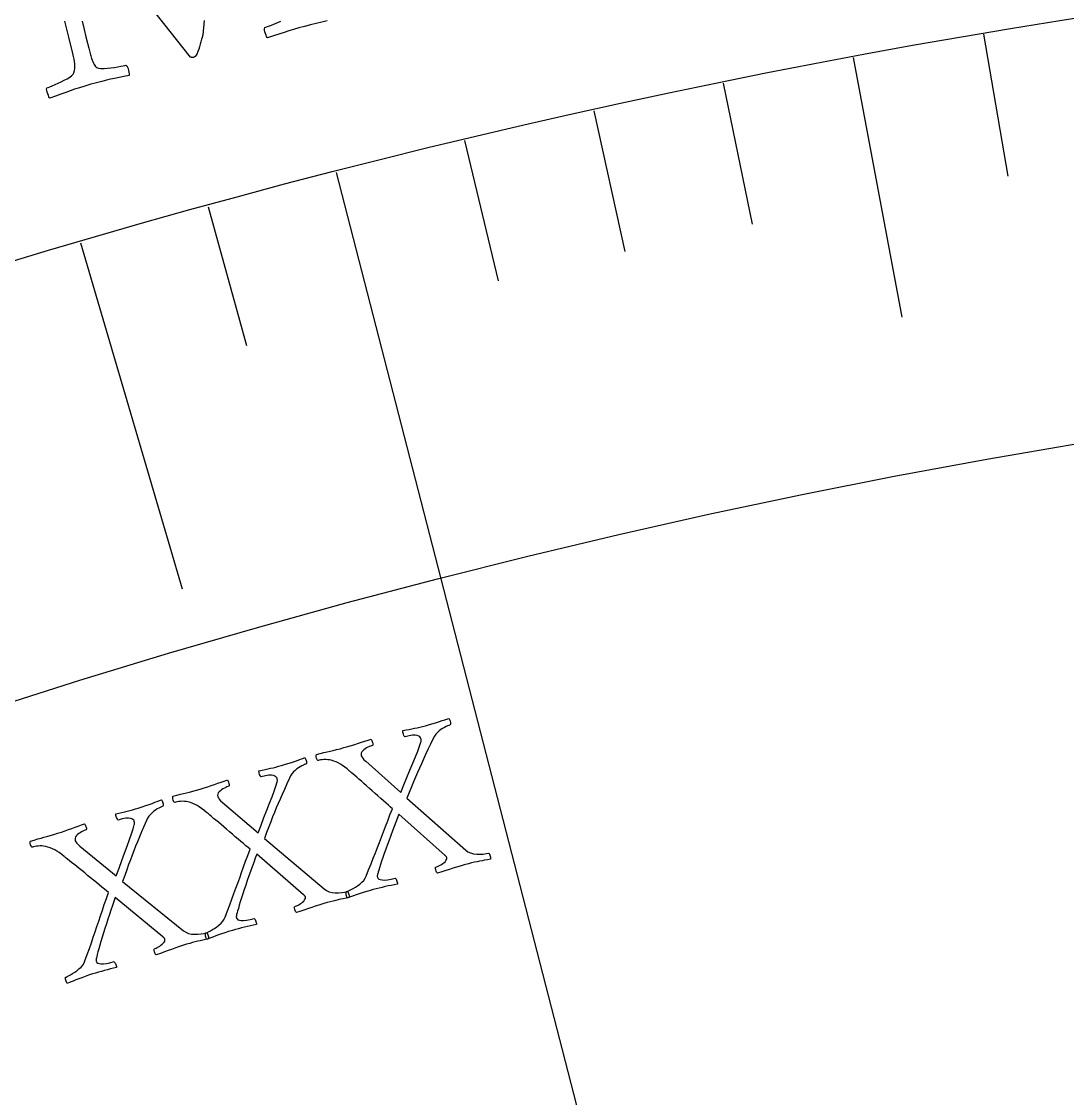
# Model space of a CAD drawing. Header units: millimetres. Extents: x -76 to 76, y -76 to 98.
# Drawn here: x -17.46 to -9.52, y 51.48 to 59.66 of the extents above; entities that cross this region are included whole.
import ezdxf

# ---------------------------------------------------------------- set-up
doc = ezdxf.new("R2010")
doc.units = ezdxf.units.MM
for name, color, linetype in [('ENGRAVE', 7, 'Continuous'), ('ENGRAVE_FINE', 8, 'Continuous'), ('TEXT', 5, 'Continuous')]:
    doc.layers.add(name, color=color, linetype=linetype)

msp = doc.modelspace()

# ---------------------------------------------------------------- linework, layer by layer
at = {"layer": 'ENGRAVE'}
for points in [[(-11.1448, 59.3833), (-10.7747, 57.4113)], [(-15.071, 58.5102), (-12.7961, 49.6785)], [(-17.0106, 57.976), (-16.2403, 55.3507)]]:
    msp.add_lwpolyline(points, dxfattribs=at)
for radius in [74.48, 74.48, 72.485, 68.78, 68.78, 65.854, 60.42, 60.42, 57.228]:
    msp.add_circle((0, 0), radius, dxfattribs=at)
at = {"layer": 'ENGRAVE_FINE'}
for points in [[(-10.155, 59.5605), (-9.971, 58.4817)], [(-12.1315, 59.1895), (-11.9118, 58.1174)], [(-13.115, 58.9794), (-12.8774, 57.9111)], [(-14.0949, 58.753), (-13.8396, 57.6888)], [(-16.043, 58.2512), (-15.7524, 57.1961)]]:
    msp.add_lwpolyline(points, dxfattribs=at)
at = {"layer": 'TEXT'}
for points in [[(-16.0719, 59.6645), (-16.0839, 59.5558), (-16.0857, 59.5477), (-16.0885, 59.5364), (-16.0922, 59.5218), (-16.0969, 59.5039), (-16.1023, 59.4846), (-16.108, 59.4658), (-16.114, 59.4474), (-16.1203, 59.4296), (-16.1269, 59.4137), (-16.134, 59.4013), (-16.1414, 59.3924), (-16.1492, 59.3869), (-16.1523, 59.3852), (-16.1567, 59.3842), (-16.1624, 59.3839), (-16.1695, 59.3844), (-16.1712, 59.3853), (-16.1728, 59.3858), (-16.1744, 59.3859), (-16.1758, 59.3857), (-17.2938, 60.8006)], [(-17, 59.6588), (-16.9843, 59.5966), (-16.9703, 59.5414), (-16.9582, 59.4933), (-16.9483, 59.4537), (-16.9408, 59.4243), (-16.9359, 59.4049), (-16.9334, 59.3957), (-16.9304, 59.3856), (-16.9268, 59.3752), (-16.9228, 59.3643), (-16.9182, 59.353), (-16.9134, 59.3419), (-16.9085, 59.3319), (-16.9034, 59.3228), (-16.8983, 59.3147), (-16.8889, 59.3073), (-16.8748, 59.3024), (-16.856, 59.3), (-16.8324, 59.3), (-16.8065, 59.3018), (-16.7806, 59.3045), (-16.7548, 59.3081), (-16.7291, 59.3126), (-16.7059, 59.3171), (-16.6878, 59.3208), (-16.6747, 59.3237), (-16.6666, 59.3256), (-16.66, 59.3201), (-16.6544, 59.3116), (-16.6499, 59.3002), (-16.6464, 59.2859), (-16.6439, 59.2716), (-16.6423, 59.2605), (-16.6416, 59.2526), (-16.6417, 59.2478), (-16.6815, 59.2395), (-16.7184, 59.2319), (-16.7524, 59.2248), (-16.7836, 59.2183), (-16.8153, 59.2114), (-16.8506, 59.2027), (-16.8896, 59.1925), (-16.9323, 59.1806), (-16.9775, 59.1673), (-17.0188, 59.1546), (-17.0561, 59.1424), (-17.0895, 59.1308), (-17.1227, 59.1188), (-17.1597, 59.1055), (-17.2004, 59.0909), (-17.2449, 59.075), (-17.2475, 59.0788), (-17.251, 59.0854), (-17.2552, 59.0948), (-17.2603, 59.107), (-17.2649, 59.1201), (-17.2676, 59.1322), (-17.2686, 59.1433), (-17.2678, 59.1534), (-17.2576, 59.1568), (-17.2436, 59.162), (-17.2257, 59.1691), (-17.2041, 59.1781), (-17.1808, 59.1883), (-17.1578, 59.1991), (-17.1352, 59.2106), (-17.113, 59.2227), (-17.0934, 59.2348), (-17.0784, 59.2464), (-17.0682, 59.2573), (-17.0627, 59.2676), (-17.0579, 59.2844), (-17.055, 59.3013), (-17.054, 59.3182), (-17.0549, 59.3351), (-17.0572, 59.3528), (-17.0602, 59.3719), (-17.0641, 59.3925), (-17.0687, 59.4146), (-17.0997, 59.5379), (-17.1301, 59.6588)], [(-15.1377, 59.6623), (-15.179, 59.6532), (-15.2217, 59.6432), (-15.2658, 59.6322), (-15.3118, 59.6201), (-15.3545, 59.6083), (-15.3938, 59.5967), (-15.4299, 59.5854), (-15.4659, 59.5737), (-15.505, 59.561), (-15.5472, 59.5473), (-15.5925, 59.5325), (-15.595, 59.5364), (-15.5982, 59.5431), (-15.6022, 59.5526), (-15.6069, 59.5649), (-15.6112, 59.5781), (-15.6136, 59.5903), (-15.6143, 59.6015), (-15.6132, 59.6115), (-15.6036, 59.6143), (-15.5917, 59.6183), (-15.5776, 59.6234), (-15.5611, 59.6297), (-15.5434, 59.6367), (-15.5259, 59.6441), (-15.5085, 59.6519), (-15.4911, 59.66)]]:
    msp.add_lwpolyline(points, dxfattribs=at)
for points in [[(-15.0121, 54.1439), (-14.9826, 54.1523), (-14.9544, 54.1606), (-14.9275, 54.1688), (-14.902, 54.177), (-14.8773, 54.1851), (-14.8527, 54.193), (-14.8283, 54.2007), (-14.8041, 54.2083), (-14.8015, 54.2045), (-14.7989, 54.199), (-14.7962, 54.1918), (-14.7935, 54.1827), (-14.7916, 54.1739), (-14.7912, 54.1674), (-14.7922, 54.1631), (-14.7948, 54.161), (-14.8014, 54.1589), (-14.8092, 54.156), (-14.8184, 54.1521), (-14.8289, 54.1472), (-14.8398, 54.1416), (-14.85, 54.1352), (-14.8595, 54.1282), (-14.8684, 54.1204), (-14.8756, 54.1119), (-14.8798, 54.1028), (-14.8812, 54.093), (-14.8797, 54.0826), (-14.8757, 54.0731), (-14.8689, 54.0629), (-14.8591, 54.0519), (-14.8464, 54.0401), (-14.5791, 53.8035), (-14.5558, 53.8615), (-14.5329, 53.9178), (-14.5105, 53.9724), (-14.4884, 54.0253), (-14.4681, 54.0744), (-14.4511, 54.1174), (-14.4374, 54.1545), (-14.427, 54.1856), (-14.4259, 54.1903), (-14.4253, 54.1949), (-14.4252, 54.1994), (-14.4256, 54.2037), (-14.4262, 54.2075), (-14.4267, 54.2105), (-14.4271, 54.2126), (-14.4274, 54.2139), (-14.4302, 54.2196), (-14.4357, 54.225), (-14.4439, 54.2301), (-14.4546, 54.235), (-14.4695, 54.2381), (-14.4899, 54.2376), (-14.516, 54.2336), (-14.5476, 54.2262), (-14.5504, 54.2275), (-14.5532, 54.2311), (-14.5561, 54.237), (-14.5591, 54.2453), (-14.5616, 54.2541), (-14.5632, 54.2617), (-14.564, 54.2681), (-14.5639, 54.2733), (-14.5398, 54.2781), (-14.517, 54.2825), (-14.4957, 54.2867), (-14.4757, 54.2907), (-14.4561, 54.2948), (-14.4355, 54.2994), (-14.4141, 54.3046), (-14.3918, 54.3103), (-14.3612, 54.3187), (-14.3332, 54.3267), (-14.3078, 54.3345), (-14.285, 54.3421), (-14.2645, 54.3491), (-14.2458, 54.3555), (-14.2289, 54.3611), (-14.2139, 54.366), (-14.2114, 54.3625), (-14.2088, 54.3576), (-14.2062, 54.3514), (-14.2036, 54.3439), (-14.2018, 54.3361), (-14.2013, 54.329), (-14.2023, 54.3226), (-14.2047, 54.317), (-14.2092, 54.3155), (-14.216, 54.3129), (-14.2251, 54.3092), (-14.2364, 54.3043), (-14.2491, 54.2981), (-14.262, 54.2904), (-14.2752, 54.2814), (-14.2888, 54.271), (-14.3019, 54.259), (-14.3138, 54.2455), (-14.3244, 54.2305), (-14.3339, 54.2138), (-14.3544, 54.1698), (-14.3735, 54.1287), (-14.3913, 54.0907), (-14.4077, 54.0557), (-14.4232, 54.0222), (-14.4384, 53.9885), (-14.4531, 53.9547), (-14.4675, 53.9207), (-14.4822, 53.8851), (-14.498, 53.8463), (-14.515, 53.8043), (-14.5331, 53.7591), (-14.0869, 53.3667), (-14.0696, 53.354), (-14.0497, 53.3446), (-14.0275, 53.3385), (-14.0028, 53.3356), (-13.9776, 53.3352), (-13.954, 53.3364), (-13.9319, 53.3392), (-13.9113, 53.3436), (-13.9081, 53.3401), (-13.9053, 53.335), (-13.9028, 53.3282), (-13.9007, 53.3198), (-13.899, 53.3114), (-13.8979, 53.305), (-13.8974, 53.3003), (-13.8975, 53.2975), (-13.9211, 53.2931), (-13.9429, 53.289), (-13.9631, 53.2852), (-13.9816, 53.2818), (-14.0001, 53.278), (-14.0204, 53.2735), (-14.0425, 53.2682), (-14.0664, 53.2621), (-14.0991, 53.2533), (-14.1295, 53.2447), (-14.1577, 53.2364), (-14.1836, 53.2283), (-14.2095, 53.22), (-14.2375, 53.211), (-14.2677, 53.2014), (-14.2999, 53.191), (-14.3039, 53.1943), (-14.3076, 53.1996), (-14.3108, 53.2067), (-14.3137, 53.2157), (-14.3156, 53.2245), (-14.316, 53.2311), (-14.315, 53.2354), (-14.3124, 53.2374), (-14.3068, 53.2392), (-14.2998, 53.2421), (-14.2914, 53.246), (-14.2816, 53.251), (-14.2714, 53.2568), (-14.2617, 53.2632), (-14.2524, 53.2703), (-14.2437, 53.278), (-14.2366, 53.286), (-14.232, 53.2938), (-14.2301, 53.3015), (-14.2308, 53.309), (-14.2314, 53.3108), (-14.2325, 53.3128), (-14.2339, 53.315), (-14.2357, 53.3174), (-14.2377, 53.3199), (-14.2398, 53.3219), (-14.2418, 53.3236), (-14.2439, 53.325), (-14.5935, 53.6396), (-14.6054, 53.6098), (-14.6177, 53.5785), (-14.6303, 53.5457), (-14.6432, 53.5113), (-14.6562, 53.4763), (-14.6689, 53.4417), (-14.6813, 53.4076), (-14.6936, 53.3738), (-14.7051, 53.3412), (-14.7157, 53.3107), (-14.7253, 53.2822), (-14.7339, 53.2558), (-14.7413, 53.2324), (-14.7473, 53.2129), (-14.752, 53.1974), (-14.7553, 53.1858), (-14.7557, 53.1837), (-14.7562, 53.1811), (-14.7568, 53.178), (-14.7575, 53.1745), (-14.758, 53.1707), (-14.758, 53.1668), (-14.7576, 53.1628), (-14.7566, 53.1587), (-14.7529, 53.1519), (-14.7457, 53.1464), (-14.7351, 53.1421), (-14.7211, 53.1392), (-14.7031, 53.1383), (-14.6807, 53.1403), (-14.6537, 53.1453), (-14.6222, 53.1531), (-14.6189, 53.1497), (-14.6157, 53.1447), (-14.6126, 53.1381), (-14.6096, 53.1299), (-14.6072, 53.1218), (-14.6058, 53.1154), (-14.6055, 53.1107), (-14.6062, 53.1077), (-14.6289, 53.1032), (-14.6518, 53.0985), (-14.6749, 53.0936), (-14.6982, 53.0885), (-14.7214, 53.0833), (-14.7444, 53.0777), (-14.767, 53.0719), (-14.7893, 53.0659), (-14.8194, 53.0573), (-14.8471, 53.0491), (-14.8724, 53.0412), (-14.8954, 53.0335), (-14.9175, 53.026), (-14.9398, 53.0181), (-14.9626, 53.0101), (-14.9858, 53.0018), (-14.9884, 53.0062), (-14.9906, 53.0118), (-14.9924, 53.0189), (-14.9938, 53.0272), (-14.9949, 53.0353), (-14.9955, 53.0417), (-14.9957, 53.0462), (-14.9956, 53.049), (-14.9907, 53.0508), (-14.9826, 53.0542), (-14.9714, 53.0593), (-14.9569, 53.0662), (-14.9408, 53.0745), (-14.9243, 53.0842), (-14.9076, 53.0954), (-14.8906, 53.108), (-14.8748, 53.1217), (-14.8615, 53.1364), (-14.8509, 53.152), (-14.8428, 53.1686), (-14.8239, 53.2157), (-14.8059, 53.2608), (-14.7888, 53.3038), (-14.7727, 53.3448), (-14.7571, 53.3848), (-14.7417, 53.4248), (-14.7263, 53.4649), (-14.711, 53.5051), (-14.6954, 53.5462), (-14.6789, 53.5889), (-14.6617, 53.6333), (-14.6436, 53.6793), (-14.6577, 53.6924), (-14.6737, 53.7069), (-14.6915, 53.7228), (-14.7111, 53.74), (-14.7319, 53.7582), (-14.753, 53.7768), (-14.7745, 53.7959), (-14.7963, 53.8154), (-14.818, 53.8348), (-14.8391, 53.8535), (-14.8595, 53.8714), (-14.8793, 53.8887), (-14.8979, 53.9048), (-14.9147, 53.9194), (-14.9298, 53.9324), (-14.9432, 53.944), (-14.954, 53.9535), (-14.9618, 53.9602), (-14.9665, 53.9643), (-14.968, 53.9656), (-14.9869, 53.9823), (-15.0048, 53.9968), (-15.0218, 54.0091), (-15.0379, 54.0192), (-15.054, 54.0278), (-15.071, 54.0354), (-15.089, 54.042), (-15.1081, 54.0477), (-15.121, 54.0507), (-15.1345, 54.0526), (-15.1484, 54.0533), (-15.1628, 54.0529), (-15.1765, 54.0518), (-15.1885, 54.0504), (-15.1987, 54.0487), (-15.2071, 54.0467), (-15.2104, 54.0471), (-15.2135, 54.0502), (-15.2165, 54.0561), (-15.2194, 54.0646), (-15.2215, 54.0738), (-15.2223, 54.0816), (-15.2219, 54.088), (-15.2201, 54.093), (-15.1908, 54.1003), (-15.1637, 54.1068), (-15.1387, 54.1126), (-15.1159, 54.1177), (-15.0931, 54.1229), (-15.0682, 54.129), (-15.0412, 54.136), (-15.0121, 54.1439)], [(-16.1024, 53.8297), (-16.0731, 53.8387), (-16.0451, 53.8475), (-16.0184, 53.8563), (-15.9931, 53.865), (-15.9685, 53.8736), (-15.9441, 53.882), (-15.9199, 53.8902), (-15.8958, 53.8983), (-15.8931, 53.8946), (-15.8904, 53.8891), (-15.8876, 53.8819), (-15.8847, 53.8729), (-15.8826, 53.8642), (-15.882, 53.8576), (-15.883, 53.8533), (-15.8856, 53.8512), (-15.892, 53.849), (-15.8998, 53.8459), (-15.909, 53.8418), (-15.9194, 53.8367), (-15.9301, 53.8309), (-15.9402, 53.8243), (-15.9496, 53.8171), (-15.9583, 53.8091), (-15.9653, 53.8005), (-15.9694, 53.7913), (-15.9705, 53.7815), (-15.9688, 53.7711), (-15.9646, 53.7617), (-15.9576, 53.7516), (-15.9476, 53.7408), (-15.9347, 53.7293), (-15.6626, 53.4982), (-15.6405, 53.5566), (-15.6188, 53.6133), (-15.5974, 53.6683), (-15.5764, 53.7217), (-15.5571, 53.7712), (-15.541, 53.8146), (-15.5281, 53.8519), (-15.5183, 53.8832), (-15.5173, 53.8879), (-15.5167, 53.8926), (-15.5167, 53.897), (-15.5172, 53.9013), (-15.5179, 53.9052), (-15.5185, 53.9081), (-15.5189, 53.9102), (-15.5193, 53.9115), (-15.5222, 53.9171), (-15.5278, 53.9224), (-15.536, 53.9274), (-15.5469, 53.9321), (-15.5618, 53.9348), (-15.5823, 53.9339), (-15.6082, 53.9294), (-15.6397, 53.9213), (-15.6425, 53.9226), (-15.6454, 53.9261), (-15.6484, 53.932), (-15.6515, 53.9402), (-15.6543, 53.949), (-15.6561, 53.9566), (-15.6569, 53.963), (-15.6569, 53.9681), (-15.6329, 53.9734), (-15.6103, 53.9783), (-15.589, 53.9829), (-15.5691, 53.9873), (-15.5496, 53.9918), (-15.5291, 53.9968), (-15.5078, 54.0024), (-15.4856, 54.0086), (-15.4552, 54.0176), (-15.4273, 54.0262), (-15.4021, 54.0345), (-15.3795, 54.0425), (-15.3591, 54.05), (-15.3405, 54.0567), (-15.3238, 54.0627), (-15.3089, 54.0679), (-15.3063, 54.0644), (-15.3036, 54.0596), (-15.3009, 54.0534), (-15.2982, 54.046), (-15.2961, 54.0382), (-15.2955, 54.0311), (-15.2964, 54.0247), (-15.2987, 54.0191), (-15.3032, 54.0175), (-15.3099, 54.0148), (-15.3189, 54.0108), (-15.3301, 54.0057), (-15.3427, 53.9992), (-15.3554, 53.9914), (-15.3685, 53.9821), (-15.3818, 53.9714), (-15.3947, 53.9592), (-15.4063, 53.9454), (-15.4167, 53.9301), (-15.4258, 53.9133), (-15.4454, 53.8689), (-15.4637, 53.8274), (-15.4807, 53.7891), (-15.4964, 53.7538), (-15.5112, 53.7199), (-15.5257, 53.6859), (-15.5398, 53.6518), (-15.5534, 53.6176), (-15.5674, 53.5817), (-15.5825, 53.5426), (-15.5986, 53.5002), (-15.6157, 53.4547), (-15.1618, 53.0713), (-15.1441, 53.059), (-15.1241, 53.05), (-15.1017, 53.0443), (-15.077, 53.042), (-15.0518, 53.0421), (-15.0282, 53.0438), (-15.0062, 53.047), (-14.9857, 53.0518), (-14.9825, 53.0484), (-14.9795, 53.0433), (-14.9769, 53.0366), (-14.9746, 53.0282), (-14.9728, 53.0199), (-14.9715, 53.0134), (-14.971, 53.0088), (-14.971, 53.006), (-14.9944, 53.0011), (-15.0162, 52.9966), (-15.0363, 52.9924), (-15.0547, 52.9885), (-15.0732, 52.9845), (-15.0934, 52.9795), (-15.1154, 52.9738), (-15.1391, 52.9672), (-15.1716, 52.9577), (-15.2019, 52.9485), (-15.2299, 52.9396), (-15.2557, 52.931), (-15.2814, 52.9222), (-15.3092, 52.9127), (-15.3391, 52.9024), (-15.3712, 52.8914), (-15.3752, 52.8946), (-15.379, 52.8998), (-15.3823, 52.9069), (-15.3854, 52.9158), (-15.3875, 52.9246), (-15.3881, 52.9311), (-15.3871, 52.9354), (-15.3846, 52.9375), (-15.379, 52.9395), (-15.372, 52.9425), (-15.3637, 52.9466), (-15.354, 52.9517), (-15.3439, 52.9577), (-15.3344, 52.9643), (-15.3253, 52.9716), (-15.3167, 52.9795), (-15.3097, 52.9876), (-15.3054, 52.9955), (-15.3036, 53.0032), (-15.3044, 53.0107), (-15.3051, 53.0125), (-15.3062, 53.0145), (-15.3076, 53.0167), (-15.3095, 53.0191), (-15.3116, 53.0215), (-15.3137, 53.0235), (-15.3158, 53.0252), (-15.3179, 53.0265), (-15.6737, 53.3339), (-15.685, 53.3039), (-15.6967, 53.2724), (-15.7086, 53.2393), (-15.7208, 53.2047), (-15.7331, 53.1694), (-15.7451, 53.1346), (-15.7569, 53.1002), (-15.7684, 53.0662), (-15.7793, 53.0334), (-15.7893, 53.0027), (-15.7983, 52.974), (-15.8063, 52.9474), (-15.8132, 52.9239), (-15.8189, 52.9043), (-15.8232, 52.8886), (-15.8263, 52.877), (-15.8267, 52.8749), (-15.8271, 52.8723), (-15.8277, 52.8692), (-15.8283, 52.8656), (-15.8287, 52.8618), (-15.8287, 52.8579), (-15.8281, 52.8539), (-15.8271, 52.8499), (-15.8232, 52.8431), (-15.8159, 52.8378), (-15.8053, 52.8337), (-15.7912, 52.8311), (-15.7732, 52.8306), (-15.7508, 52.833), (-15.7239, 52.8385), (-15.6926, 52.847), (-15.6892, 52.8437), (-15.6859, 52.8387), (-15.6827, 52.8322), (-15.6795, 52.824), (-15.677, 52.816), (-15.6755, 52.8096), (-15.675, 52.8049), (-15.6756, 52.8019), (-15.6983, 52.7969), (-15.7211, 52.7917), (-15.7441, 52.7864), (-15.7673, 52.7809), (-15.7904, 52.7752), (-15.8132, 52.7692), (-15.8357, 52.7629), (-15.8579, 52.7564), (-15.8878, 52.7473), (-15.9153, 52.7385), (-15.9405, 52.73), (-15.9634, 52.7219), (-15.9852, 52.7139), (-16.0075, 52.7056), (-16.0301, 52.6971), (-16.053, 52.6884), (-16.0557, 52.6927), (-16.0581, 52.6983), (-16.06, 52.7053), (-16.0616, 52.7136), (-16.0628, 52.7217), (-16.0636, 52.728), (-16.0639, 52.7326), (-16.0638, 52.7354), (-16.0589, 52.7372), (-16.0509, 52.7408), (-16.0398, 52.7462), (-16.0255, 52.7533), (-16.0095, 52.762), (-15.9933, 52.772), (-15.9768, 52.7835), (-15.96, 52.7964), (-15.9445, 52.8105), (-15.9315, 52.8254), (-15.9212, 52.8413), (-15.9135, 52.858), (-15.8955, 52.9055), (-15.8784, 52.9509), (-15.8622, 52.9943), (-15.847, 53.0356), (-15.8322, 53.0759), (-15.8175, 53.1162), (-15.803, 53.1567), (-15.7885, 53.1972), (-15.7737, 53.2385), (-15.7581, 53.2816), (-15.7418, 53.3263), (-15.7246, 53.3726), (-15.739, 53.3854), (-15.7553, 53.3996), (-15.7734, 53.4151), (-15.7934, 53.432), (-15.8145, 53.4497), (-15.836, 53.4679), (-15.8578, 53.4865), (-15.88, 53.5056), (-15.9021, 53.5246), (-15.9236, 53.5428), (-15.9444, 53.5604), (-15.9645, 53.5772), (-15.9834, 53.5929), (-16.0006, 53.6072), (-16.0159, 53.62), (-16.0295, 53.6312), (-16.0405, 53.6405), (-16.0484, 53.6471), (-16.0532, 53.651), (-16.0548, 53.6523), (-16.074, 53.6686), (-16.0922, 53.6828), (-16.1094, 53.6947), (-16.1257, 53.7045), (-16.1419, 53.7127), (-16.1591, 53.72), (-16.1773, 53.7263), (-16.1964, 53.7316), (-16.2095, 53.7344), (-16.2229, 53.736), (-16.2369, 53.7364), (-16.2512, 53.7357), (-16.265, 53.7343), (-16.2769, 53.7326), (-16.287, 53.7307), (-16.2954, 53.7286), (-16.2987, 53.7289), (-16.3019, 53.732), (-16.305, 53.7378), (-16.3081, 53.7463), (-16.3104, 53.7554), (-16.3114, 53.7632), (-16.311, 53.7696), (-16.3094, 53.7746), (-16.2802, 53.7825), (-16.2532, 53.7896), (-16.2284, 53.7959), (-16.2057, 53.8014), (-16.183, 53.8071), (-16.1582, 53.8137), (-16.1314, 53.8212), (-16.1024, 53.8297)], [(-17.1862, 53.4936), (-17.157, 53.5031), (-17.1292, 53.5125), (-17.1027, 53.5219), (-17.0776, 53.5311), (-17.0532, 53.5401), (-17.0289, 53.549), (-17.0049, 53.5577), (-16.981, 53.5663), (-16.9783, 53.5626), (-16.9754, 53.5572), (-16.9724, 53.5501), (-16.9694, 53.5412), (-16.9671, 53.5324), (-16.9664, 53.5259), (-16.9673, 53.5216), (-16.9698, 53.5194), (-16.9762, 53.5171), (-16.984, 53.5138), (-16.993, 53.5095), (-17.0033, 53.5043), (-17.0139, 53.4982), (-17.0239, 53.4914), (-17.0331, 53.484), (-17.0417, 53.4759), (-17.0485, 53.4671), (-17.0524, 53.4578), (-17.0533, 53.448), (-17.0514, 53.4376), (-17.0471, 53.4283), (-17.0398, 53.4184), (-17.0296, 53.4078), (-17.0164, 53.3966), (-16.7398, 53.171), (-16.7189, 53.2298), (-16.6983, 53.287), (-16.678, 53.3424), (-16.6581, 53.3962), (-16.6398, 53.446), (-16.6246, 53.4897), (-16.6124, 53.5273), (-16.6033, 53.5588), (-16.6023, 53.5636), (-16.6019, 53.5682), (-16.602, 53.5727), (-16.6026, 53.577), (-16.6033, 53.5808), (-16.604, 53.5837), (-16.6045, 53.5858), (-16.6048, 53.5871), (-16.6079, 53.5926), (-16.6136, 53.5978), (-16.6219, 53.6027), (-16.6328, 53.6071), (-16.6478, 53.6096), (-16.6682, 53.6083), (-16.6941, 53.6032), (-16.7254, 53.5945), (-16.7282, 53.5957), (-16.7312, 53.5992), (-16.7343, 53.605), (-16.7376, 53.6132), (-16.7405, 53.6219), (-16.7425, 53.6294), (-16.7435, 53.6358), (-16.7436, 53.641), (-16.7197, 53.6467), (-16.6971, 53.6521), (-16.676, 53.6571), (-16.6562, 53.6619), (-16.6367, 53.6667), (-16.6164, 53.6722), (-16.5952, 53.6782), (-16.5731, 53.6849), (-16.5429, 53.6945), (-16.5152, 53.7036), (-16.4901, 53.7125), (-16.4677, 53.7209), (-16.4475, 53.7288), (-16.429, 53.7359), (-16.4124, 53.7422), (-16.3976, 53.7477), (-16.3949, 53.7443), (-16.3922, 53.7395), (-16.3893, 53.7334), (-16.3865, 53.726), (-16.3843, 53.7183), (-16.3835, 53.7112), (-16.3843, 53.7048), (-16.3864, 53.6991), (-16.3909, 53.6975), (-16.3976, 53.6946), (-16.4065, 53.6905), (-16.4176, 53.6851), (-16.43, 53.6784), (-16.4426, 53.6703), (-16.4555, 53.6607), (-16.4686, 53.6497), (-16.4812, 53.6373), (-16.4925, 53.6233), (-16.5026, 53.6078), (-16.5114, 53.5908), (-16.5301, 53.546), (-16.5475, 53.5042), (-16.5638, 53.4655), (-16.5787, 53.4299), (-16.5929, 53.3957), (-16.6067, 53.3614), (-16.62, 53.327), (-16.633, 53.2925), (-16.6463, 53.2564), (-16.6605, 53.217), (-16.6758, 53.1743), (-16.692, 53.1284), (-16.2304, 52.7543), (-16.2125, 52.7423), (-16.1923, 52.7337), (-16.1698, 52.7285), (-16.1451, 52.7267), (-16.1199, 52.7273), (-16.0964, 52.7295), (-16.0744, 52.7331), (-16.054, 52.7383), (-16.0507, 52.735), (-16.0476, 52.73), (-16.0449, 52.7233), (-16.0424, 52.715), (-16.0404, 52.7067), (-16.0391, 52.7003), (-16.0384, 52.6957), (-16.0384, 52.6929), (-16.0617, 52.6875), (-16.0834, 52.6825), (-16.1034, 52.6779), (-16.1217, 52.6737), (-16.1401, 52.6693), (-16.1602, 52.6639), (-16.1821, 52.6577), (-16.2056, 52.6506), (-16.238, 52.6405), (-16.268, 52.6307), (-16.2959, 52.6213), (-16.3215, 52.6122), (-16.347, 52.6028), (-16.3746, 52.5927), (-16.4043, 52.5818), (-16.4361, 52.5702), (-16.4403, 52.5734), (-16.4441, 52.5785), (-16.4476, 52.5854), (-16.4508, 52.5943), (-16.4531, 52.6031), (-16.4538, 52.6096), (-16.4529, 52.6139), (-16.4505, 52.616), (-16.4449, 52.6181), (-16.438, 52.6213), (-16.4298, 52.6255), (-16.4202, 52.6309), (-16.4103, 52.6371), (-16.4008, 52.6439), (-16.3919, 52.6513), (-16.3835, 52.6594), (-16.3767, 52.6676), (-16.3724, 52.6756), (-16.3708, 52.6834), (-16.3718, 52.6909), (-16.3725, 52.6926), (-16.3736, 52.6946), (-16.3751, 52.6967), (-16.3771, 52.6991), (-16.3792, 52.7014), (-16.3813, 52.7034), (-16.3834, 52.7051), (-16.3856, 52.7064), (-16.7476, 53.0065), (-16.7583, 52.9763), (-16.7693, 52.9446), (-16.7805, 52.9112), (-16.792, 52.8763), (-16.8036, 52.8409), (-16.8149, 52.8058), (-16.826, 52.7712), (-16.8368, 52.7369), (-16.8471, 52.7039), (-16.8564, 52.673), (-16.8648, 52.6442), (-16.8723, 52.6174), (-16.8788, 52.5938), (-16.884, 52.574), (-16.8881, 52.5583), (-16.8909, 52.5466), (-16.8912, 52.5445), (-16.8916, 52.5419), (-16.8921, 52.5388), (-16.8926, 52.5352), (-16.893, 52.5314), (-16.8928, 52.5275), (-16.8922, 52.5235), (-16.8912, 52.5195), (-16.8871, 52.5128), (-16.8797, 52.5076), (-16.869, 52.5038), (-16.8549, 52.5014), (-16.8369, 52.5013), (-16.8145, 52.5042), (-16.7877, 52.5102), (-16.7566, 52.5193), (-16.7531, 52.516), (-16.7497, 52.5112), (-16.7464, 52.5047), (-16.7431, 52.4966), (-16.7404, 52.4886), (-16.7387, 52.4823), (-16.7382, 52.4776), (-16.7387, 52.4746), (-16.7613, 52.4691), (-16.784, 52.4635), (-16.8069, 52.4577), (-16.8299, 52.4517), (-16.8529, 52.4455), (-16.8756, 52.4391), (-16.898, 52.4324), (-16.9201, 52.4254), (-16.9498, 52.4157), (-16.9771, 52.4063), (-17.0021, 52.3973), (-17.0248, 52.3888), (-17.0465, 52.3803), (-17.0685, 52.3716), (-17.091, 52.3627), (-17.1138, 52.3535), (-17.1166, 52.3577), (-17.119, 52.3633), (-17.1211, 52.3702), (-17.1228, 52.3785), (-17.1242, 52.3866), (-17.1251, 52.3929), (-17.1255, 52.3974), (-17.1255, 52.4002), (-17.1207, 52.4022), (-17.1127, 52.406), (-17.1017, 52.4115), (-17.0875, 52.4189), (-17.0717, 52.4279), (-17.0557, 52.4383), (-17.0394, 52.4501), (-17.023, 52.4634), (-17.0077, 52.4777), (-16.9951, 52.4929), (-16.985, 52.509), (-16.9776, 52.5259), (-16.9606, 52.5737), (-16.9445, 52.6195), (-16.9292, 52.6632), (-16.9147, 52.7048), (-16.9008, 52.7453), (-16.8869, 52.786), (-16.8732, 52.8267), (-16.8596, 52.8675), (-16.8456, 52.9091), (-16.8309, 52.9525), (-16.8154, 52.9975), (-16.7992, 53.0442), (-16.8139, 53.0567), (-16.8304, 53.0705), (-16.8488, 53.0857), (-16.8692, 53.1021), (-16.8906, 53.1195), (-16.9125, 53.1372), (-16.9347, 53.1554), (-16.9573, 53.174), (-16.9798, 53.1925), (-17.0016, 53.2103), (-17.0227, 53.2275), (-17.0432, 53.2439), (-17.0624, 53.2592), (-17.0799, 53.2731), (-17.0955, 53.2856), (-17.1092, 53.2966), (-17.1205, 53.3056), (-17.1285, 53.312), (-17.1334, 53.3159), (-17.135, 53.3172), (-17.1545, 53.3331), (-17.173, 53.3469), (-17.1905, 53.3585), (-17.2069, 53.3679), (-17.2233, 53.3758), (-17.2407, 53.3827), (-17.259, 53.3887), (-17.2782, 53.3936), (-17.2913, 53.3961), (-17.3048, 53.3974), (-17.3187, 53.3976), (-17.3331, 53.3966), (-17.3468, 53.3949), (-17.3587, 53.393), (-17.3688, 53.3909), (-17.3771, 53.3886), (-17.3804, 53.3888), (-17.3837, 53.3918), (-17.3869, 53.3976), (-17.3901, 53.406), (-17.3926, 53.4151), (-17.3938, 53.4228), (-17.3936, 53.4292), (-17.392, 53.4343), (-17.363, 53.4427), (-17.3361, 53.4504), (-17.3114, 53.4572), (-17.2888, 53.4632), (-17.2663, 53.4693), (-17.2417, 53.4764), (-17.215, 53.4845), (-17.1862, 53.4936)]]:
    msp.add_lwpolyline(points, close=True, dxfattribs=at)

doc.saveas('drawing.dxf')
